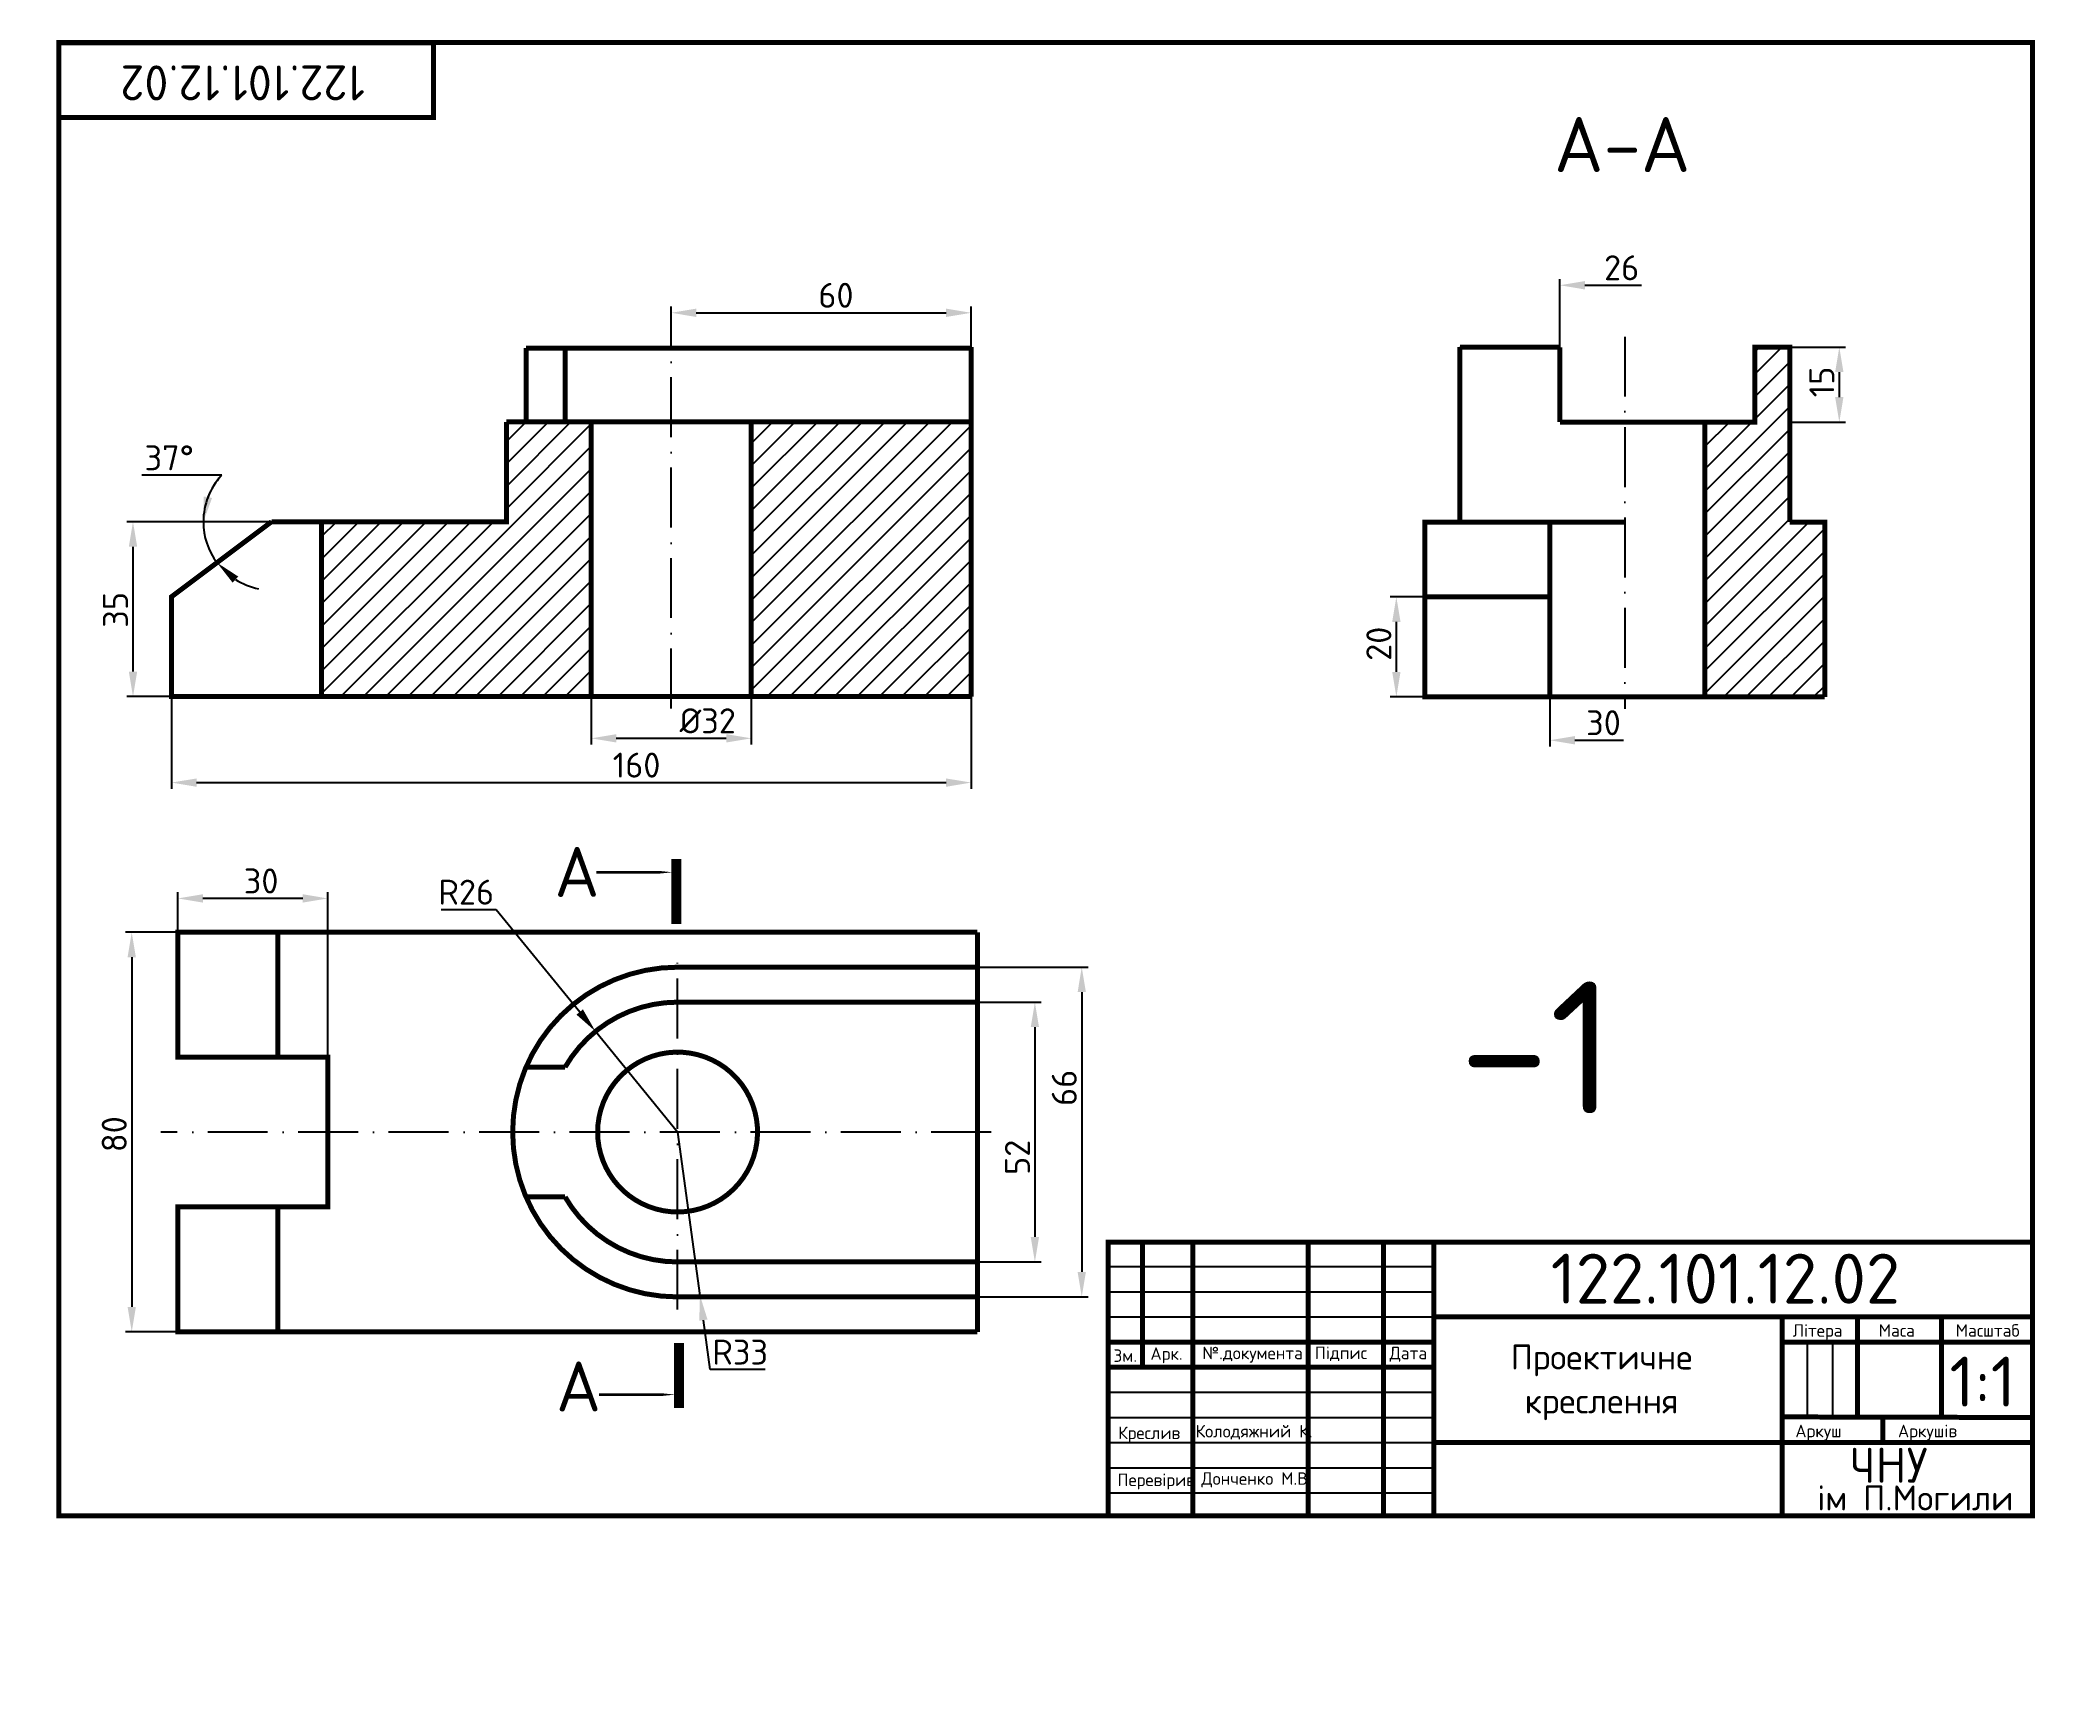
# Model space of a CAD drawing. Header units: millimetres. Extents: x 16 to 416, y -28 to 301.
import ezdxf
from ezdxf.enums import TextEntityAlignment as Align

# ---------------------------------------------------------------- set-up
doc = ezdxf.new("R2010")
doc.units = ezdxf.units.MM
doc.header["$PDMODE"] = 34
doc.header["$PDSIZE"] = -3
doc.linetypes.add('ACAD_ISO02W100', pattern=[15, 12, -3])
doc.linetypes.add('ACAD_ISO10W100', pattern=[18, 12, -3, 0, -3])
for name, color, linetype in [('Dim', 5, 'Continuous'), ('Контур', 7, 'Continuous'), ('Осьові', 1, 'ACAD_ISO10W100'), ('Побудова', 6, 'Continuous'), ('Розміри', 5, 'Continuous')]:
    doc.layers.add(name, color=color, linetype=linetype)
doc.styles.get("Standard").update_dxf_attribs({"font": 'isocpeur.ttf'})
doc.dimstyles.new('ESKD_', dxfattribs={"dimtxt": 5, "dimasz": 5, "dimexe": 1.25, "dimexo": 0, "dimgap": 1, "dimtad": 1, "dimtoh": 1, "dimdec": 1, "dimtxsty": 'Standard', "dimcen": 2.5, "dimclrd": 256, "dimclre": 256, "dimclrt": 256, "dimadec": 0, "dimazin": 0, "dimtfac": 1, "dimtdec": 1, "dimtmove": 0, "dimatfit": 3, "dimfxl": 1, "dimtfillclr": 256, "dimlwd": -1, "dimlwe": -1, "dimarcsym": 0})
doc.dimstyles.new('ESKD_H', dxfattribs={"dimtxt": 5, "dimasz": 5, "dimexe": 1.25, "dimexo": 0, "dimgap": 1, "dimtad": 1, "dimtoh": 1, "dimdec": 1, "dimtxsty": 'Standard', "dimcen": 2.5, "dimse1": 1, "dimsd1": 1, "dimclrd": 256, "dimclre": 256, "dimclrt": 256, "dimadec": 0, "dimazin": 0, "dimtfac": 1, "dimtdec": 1, "dimtmove": 0, "dimatfit": 3, "dimfxl": 1, "dimarcsym": 0})

# ---------------------------------------------------------------- blocks, each defined once
blk = doc.blocks.new('*D1')
at = {"layer": 'Defpoints', "color": 0, "transparency": 16777216}
for p in [(42.59, 169.21), (202.59, 169.21), (202.59, 152)]:
    blk.add_point(p, dxfattribs=at)
at = {"layer": 'Розміри', "transparency": 16777216}
for p, q in [((42.59, 169.21), (42.59, 150.75)), ((202.59, 169.21), (202.59, 150.75)), ((47.59, 152), (197.59, 152))]:
    blk.add_line(p, q, dxfattribs=at)
for points in [[(47.59, 152.83), (47.59, 151.16), (42.59, 152)], [(197.59, 152.83), (197.59, 151.16), (202.59, 152)]]:
    blk.add_solid(points, dxfattribs=at)
at = {"layer": 'Розміри', "transparency": 16777216, "insert": (135.64, 155.5), "char_height": 5, "attachment_point": 5}
blk.add_mtext('160', dxfattribs=at)
blk = doc.blocks.new('*D2')
at = {"layer": 'Defpoints', "color": 0, "transparency": 16777216}
for p in [(62.59, 204.21), (34.87, 169.21), (62.59, 169.21)]:
    blk.add_point(p, dxfattribs=at)
at = {"layer": 'Розміри', "transparency": 16777216}
for p, q in [((62.59, 204.21), (33.62, 204.21)), ((34.87, 199.21), (34.87, 174.21)), ((62.59, 169.21), (33.62, 169.21))]:
    blk.add_line(p, q, dxfattribs=at)
for points in [[(34.04, 199.21), (35.71, 199.21), (34.87, 204.21)], [(34.04, 174.21), (35.71, 174.21), (34.87, 169.21)]]:
    blk.add_solid(points, dxfattribs=at)
at = {"layer": 'Розміри', "transparency": 16777216, "insert": (31.37, 186.58), "char_height": 5, "attachment_point": 5, "rotation": 90}
blk.add_mtext('35', dxfattribs=at)
blk = doc.blocks.new('*D3')
at = {"layer": 'Defpoints', "color": 0, "transparency": 16777216}
for p in [(202.59, 246.04), (142.59, 239.21), (202.59, 239.21)]:
    blk.add_point(p, dxfattribs=at)
at = {"layer": 'Розміри', "transparency": 16777216}
for p, q in [((142.59, 239.21), (142.59, 247.29)), ((147.59, 246.04), (197.59, 246.04)), ((202.59, 239.21), (202.59, 247.29))]:
    blk.add_line(p, q, dxfattribs=at)
for points in [[(147.59, 246.87), (147.59, 245.2), (142.59, 246.04)], [(197.59, 246.87), (197.59, 245.2), (202.59, 246.04)]]:
    blk.add_solid(points, dxfattribs=at)
at = {"layer": 'Розміри', "transparency": 16777216, "insert": (175.54, 249.54), "char_height": 5, "attachment_point": 5}
blk.add_mtext('60', dxfattribs=at)
blk = doc.blocks.new('*D4')
at = {"layer": 'Defpoints', "color": 0, "transparency": 16777216}
for p in [(287.68, 189.16), (293.4, 189.16), (293.4, 169.16)]:
    blk.add_point(p, dxfattribs=at)
at = {"layer": 'Розміри', "transparency": 16777216}
for p, q in [((293.4, 189.16), (286.43, 189.16)), ((287.68, 174.16), (287.68, 184.16)), ((293.4, 169.16), (286.43, 169.16))]:
    blk.add_line(p, q, dxfattribs=at)
for points in [[(286.85, 184.16), (288.52, 184.16), (287.68, 189.16)], [(286.85, 174.16), (288.52, 174.16), (287.68, 169.16)]]:
    blk.add_solid(points, dxfattribs=at)
at = {"layer": 'Розміри', "transparency": 16777216, "insert": (284.18, 179.79), "char_height": 5, "attachment_point": 5, "rotation": 90}
blk.add_mtext('20', dxfattribs=at)
blk = doc.blocks.new('*D5')
at = {"layer": 'Defpoints', "color": 0, "transparency": 16777216}
for p in [(203.85, 108.05), (203.85, 56.05), (215.35, 56.05)]:
    blk.add_point(p, dxfattribs=at)
at = {"layer": 'Розміри', "transparency": 16777216}
for p, q in [((203.85, 108.05), (216.6, 108.05)), ((215.35, 103.05), (215.35, 61.05)), ((203.85, 56.05), (216.6, 56.05))]:
    blk.add_line(p, q, dxfattribs=at)
for points in [[(214.52, 103.05), (216.18, 103.05), (215.35, 108.05)], [(214.52, 61.05), (216.18, 61.05), (215.35, 56.05)]]:
    blk.add_solid(points, dxfattribs=at)
at = {"layer": 'Розміри', "transparency": 16777216, "insert": (211.85, 76.99), "char_height": 5, "attachment_point": 5, "rotation": 90}
blk.add_mtext('52', dxfattribs=at)
blk = doc.blocks.new('*D6')
at = {"layer": 'Defpoints', "color": 0, "transparency": 16777216}
for p in [(43.85, 128.81), (43.85, 122.05), (73.85, 97.05)]:
    blk.add_point(p, dxfattribs=at)
at = {"layer": 'Розміри', "transparency": 16777216}
for p, q in [((43.85, 122.05), (43.85, 130.06)), ((68.85, 128.81), (48.85, 128.81)), ((73.85, 97.05), (73.85, 130.06))]:
    blk.add_line(p, q, dxfattribs=at)
for points in [[(48.85, 129.65), (48.85, 127.98), (43.85, 128.81)], [(68.85, 129.65), (68.85, 127.98), (73.85, 128.81)]]:
    blk.add_solid(points, dxfattribs=at)
at = {"layer": 'Розміри', "transparency": 16777216, "insert": (60.51, 132.31), "char_height": 5, "attachment_point": 5}
blk.add_mtext('30', dxfattribs=at)
blk = doc.blocks.new('*D7')
at = {"layer": 'Defpoints', "color": 0, "transparency": 16777216}
for p in [(203.85, 115.05), (203.85, 49.05), (224.73, 49.05)]:
    blk.add_point(p, dxfattribs=at)
at = {"layer": 'Розміри', "transparency": 16777216}
for p, q in [((203.85, 115.05), (225.98, 115.05)), ((224.73, 110.05), (224.73, 54.05)), ((203.85, 49.05), (225.98, 49.05))]:
    blk.add_line(p, q, dxfattribs=at)
for points in [[(223.9, 110.05), (225.56, 110.05), (224.73, 115.05)], [(223.9, 54.05), (225.56, 54.05), (224.73, 49.05)]]:
    blk.add_solid(points, dxfattribs=at)
at = {"layer": 'Розміри', "transparency": 16777216, "insert": (221.23, 90.9), "char_height": 5, "attachment_point": 5, "rotation": 90}
blk.add_mtext('66', dxfattribs=at)
blk = doc.blocks.new('*D8')
at = {"layer": 'Defpoints', "color": 0, "transparency": 16777216}
for p in [(143.85, 82.05), (148.33, 49.36)]:
    blk.add_point(p, dxfattribs=at)
at = {"layer": 'Розміри', "transparency": 16777216}
for p, q in [((143.85, 82.05), (148.33, 49.36)), ((150.37, 34.5), (149.01, 44.41)), ((161.37, 34.5), (150.37, 34.5))]:
    blk.add_line(p, q, dxfattribs=at)
blk.add_solid([(149.84, 44.52), (148.19, 44.29), (148.33, 49.36)], dxfattribs=at)
at = {"layer": 'Розміри', "transparency": 16777216, "insert": (156.37, 38), "char_height": 5, "attachment_point": 5}
blk.add_mtext('R33', dxfattribs=at)
blk = doc.blocks.new('*D9')
at = {"layer": 'Defpoints', "color": 0, "transparency": 16777216}
for p in [(127.42, 102.2), (143.85, 82.05)]:
    blk.add_point(p, dxfattribs=at)
at = {"layer": 'Розміри', "transparency": 16777216}
for p, q in [((96.55, 126.57), (107.55, 126.57)), ((107.55, 126.57), (124.26, 106.08)), ((143.85, 82.05), (127.42, 102.2))]:
    blk.add_line(p, q, dxfattribs=at)
blk.add_solid([(124.91, 106.6), (123.62, 105.55), (127.42, 102.2)], dxfattribs=at)
at = {"layer": 'Розміри', "transparency": 16777216, "insert": (101.55, 130.07), "char_height": 5, "attachment_point": 5}
blk.add_mtext('R26', dxfattribs=at)
blk = doc.blocks.new('*D10')
at = {"layer": 'Defpoints', "color": 0, "linetype": 'ACAD_ISO02W100', "transparency": 16777216}
for p in [(126.59, 169.21), (158.59, 169.21), (158.59, 160.86)]:
    blk.add_point(p, dxfattribs=at)
at = {"layer": 'Розміри', "transparency": 16777216}
for p, q in [((126.59, 169.21), (126.59, 159.61)), ((158.59, 169.21), (158.59, 159.61)), ((131.59, 160.86), (153.59, 160.86))]:
    blk.add_line(p, q, dxfattribs=at)
at = {"layer": 'Розміри', "linetype": 'ACAD_ISO02W100', "transparency": 16777216}
for points in [[(131.59, 161.69), (131.59, 160.02), (126.59, 160.86)], [(153.59, 161.69), (153.59, 160.02), (158.59, 160.86)]]:
    blk.add_solid(points, dxfattribs=at)
at = {"layer": 'Розміри', "linetype": 'ACAD_ISO02W100', "transparency": 16777216, "insert": (149.89, 164.36), "char_height": 5, "attachment_point": 5}
blk.add_mtext('%%C32', dxfattribs=at)
blk = doc.blocks.new('*D11')
at = {"layer": 'Defpoints', "color": 0, "linetype": 'ACAD_ISO02W100', "transparency": 16777216}
for p in [(27.51, 204.21), (62.59, 204.21), (72.59, 204.21), (50.19, 198.53), (42.59, 189.21)]:
    blk.add_point(p, dxfattribs=at)
at = {"layer": 'Розміри', "transparency": 16777216}
blk.add_line((52.62, 213.51), (36.62, 213.51), dxfattribs=at)
for start, end in [(136.9841, 180), (137.7483, 158.8742), (180, 216.8699), (237.9957, 259.1216)]:
    blk.add_arc((62.59, 204.21), 13.64, start, end, dxfattribs=at)
at = {"layer": 'Розміри', "linetype": 'ACAD_ISO02W100', "transparency": 16777216}
for points in [[(50.69, 208.97), (49.05, 209.27), (48.95, 204.21)], [(54.8, 192.03), (55.93, 193.25), (51.68, 196.02)]]:
    blk.add_solid(points, dxfattribs=at)
at = {"layer": 'Розміри', "linetype": 'ACAD_ISO02W100', "transparency": 16777216, "insert": (42.12, 217.01), "char_height": 5, "attachment_point": 5}
blk.add_mtext('37°', dxfattribs=at)
blk = doc.blocks.new('*D12')
at = {"layer": 'Defpoints', "color": 0, "transparency": 16777216}
for p in [(43.85, 122.05), (34.62, 42.05), (43.85, 42.05)]:
    blk.add_point(p, dxfattribs=at)
at = {"layer": 'Розміри', "transparency": 16777216}
for p, q in [((43.85, 122.05), (33.37, 122.05)), ((34.62, 117.05), (34.62, 47.05)), ((43.85, 42.05), (33.37, 42.05))]:
    blk.add_line(p, q, dxfattribs=at)
for points in [[(33.79, 117.05), (35.45, 117.05), (34.62, 122.05)], [(33.79, 47.05), (35.45, 47.05), (34.62, 42.05)]]:
    blk.add_solid(points, dxfattribs=at)
at = {"layer": 'Розміри', "transparency": 16777216, "insert": (31.12, 81.62), "char_height": 5, "attachment_point": 5, "rotation": 90}
blk.add_mtext('80', dxfattribs=at)
blk = doc.blocks.new('*D13')
at = {"layer": 'Defpoints', "color": 0, "transparency": 16777216}
for p in [(366.4, 239.16), (366.4, 224.16), (376.32, 224.16)]:
    blk.add_point(p, dxfattribs=at)
at = {"layer": 'Розміри', "transparency": 16777216}
for p, q in [((366.4, 239.16), (377.57, 239.16)), ((376.32, 234.16), (376.32, 229.16)), ((366.4, 224.16), (377.57, 224.16))]:
    blk.add_line(p, q, dxfattribs=at)
for points in [[(375.49, 234.16), (377.15, 234.16), (376.32, 239.16)], [(375.49, 229.16), (377.15, 229.16), (376.32, 224.16)]]:
    blk.add_solid(points, dxfattribs=at)
at = {"layer": 'Розміри', "transparency": 16777216, "insert": (372.82, 232.19), "char_height": 5, "attachment_point": 5, "rotation": 90}
blk.add_mtext('15', dxfattribs=at)
blk = doc.blocks.new('*D14')
at = {"layer": 'Defpoints', "color": 0, "transparency": 16777216}
for p in [(320.4, 251.55), (320.4, 239.14), (346.4, 224.16)]:
    blk.add_point(p, dxfattribs=at)
at = {"layer": 'Розміри', "lineweight": -2, "transparency": 16777216}
for p, q in [((320.4, 239.14), (320.4, 252.8)), ((325.4, 251.55), (336.76, 251.55))]:
    blk.add_line(p, q, dxfattribs=at)
at = {"layer": 'Розміри', "transparency": 16777216}
blk.add_solid([(325.4, 252.38), (325.4, 250.71), (320.4, 251.55)], dxfattribs=at)
at = {"layer": 'Розміри', "transparency": 16777216, "insert": (332.76, 255.05), "char_height": 5, "attachment_point": 5}
blk.add_mtext('26', dxfattribs=at)
blk = doc.blocks.new('*D15')
at = {"layer": 'Defpoints', "color": 0, "transparency": 16777216}
for p in [(318.4, 169.16), (348.4, 169.16), (318.4, 160.48)]:
    blk.add_point(p, dxfattribs=at)
at = {"layer": 'Розміри', "lineweight": -2, "transparency": 16777216}
for p, q in [((318.4, 169.16), (318.4, 159.23)), ((323.4, 160.48), (333.13, 160.48))]:
    blk.add_line(p, q, dxfattribs=at)
at = {"layer": 'Розміри', "transparency": 16777216}
blk.add_solid([(323.4, 161.31), (323.4, 159.64), (318.4, 160.48)], dxfattribs=at)
at = {"layer": 'Розміри', "transparency": 16777216, "insert": (329.13, 163.98), "char_height": 5, "attachment_point": 5}
blk.add_mtext('30', dxfattribs=at)

msp = doc.modelspace()

# ---------------------------------------------------------------- hatches: boundary and pattern name
at = {"layer": 'Контур'}
h = msp.add_hatch(dxfattribs=at)
h.set_pattern_fill('ANSI31', color=256)
h.set_pattern_definition([(45, (-15, -32.9043), (-2.245064, 2.245064), [])])
h.paths.add_polyline_path([(373.4, 204.16), (366.4, 204.16), (366.4, 239.16), (359.4, 239.16), (359.4, 224.16), (349.4, 224.16), (349.4, 169.16), (373.4, 169.16)])
h.paths.add_polyline_path([(380.86, -8.31), (398.86, -8.31), (398.86, 6.69), (380.86, 6.69)], flags=9)
h.paths.add_polyline_path([(68.05, 264.4), (16.25, 264.4), (16.25, 253.9), (68.05, 253.9)], flags=9)
h.paths.add_polyline_path([(355.65, -27.85), (394.15, -27.85), (394.15, -20.35), (355.65, -20.35)], flags=9)
h.paths.add_polyline_path([(361.69, -22.79), (381.99, -22.79), (381.99, -12.29), (361.69, -12.29)], flags=9)
h.paths.add_polyline_path([(372.24, -13.51), (386.11, -13.51), (386.11, -8.64), (372.24, -8.64)], flags=9)
h.paths.add_polyline_path([(351.49, -13.51), (362.86, -13.51), (362.86, -8.64), (351.49, -8.64)], flags=9)
h.paths.add_polyline_path([(383.39, 7.55), (398.64, 7.55), (398.64, 11.3), (383.39, 11.3)], flags=9)
h.paths.add_polyline_path([(368.33, 7.55), (377.33, 7.55), (377.33, 11.3), (368.33, 11.3)], flags=9)
h.paths.add_polyline_path([(350.91, 6.61), (363.04, 6.61), (363.04, 11.49), (350.91, 11.49)], flags=9)
h.paths.add_polyline_path([(297, -9.93), (330.5, -9.93), (330.5, -2.43), (297, -2.43)], flags=9)
h.paths.add_polyline_path([(292.12, -1.51), (335.37, -1.51), (335.37, 8.24), (292.12, 8.24)], flags=9)
h.paths.add_polyline_path([(232.95, -22.56), (256.14, -22.56), (256.14, -18.25), (232.95, -18.25)], flags=9)
h.paths.add_polyline_path([(231.88, -12.62), (255.63, -12.62), (255.63, -8.87), (231.88, -8.87)], flags=9)
h.paths.add_polyline_path([(216.06, -23.28), (232.68, -23.28), (232.68, -18.41), (216.06, -18.41)], flags=9)
h.paths.add_polyline_path([(216.19, -13.87), (230.06, -13.87), (230.06, -9), (216.19, -9)], flags=9)
h.paths.add_polyline_path([(270.6, 2.57), (280.53, 2.57), (280.53, 6.88), (270.6, 6.88)], flags=9)
h.paths.add_polyline_path([(255.73, 3.07), (266.48, 3.07), (266.48, 6.82), (255.73, 6.82)], flags=9)
h.paths.add_polyline_path([(233.04, 2.1), (255.17, 2.1), (255.17, 6.98), (233.04, 6.98)], flags=9)
h.paths.add_polyline_path([(222.66, 1.98), (230.78, 1.98), (230.78, 6.85), (222.66, 6.85)], flags=9)
h.paths.add_polyline_path([(215.46, 2.51), (221.33, 2.51), (221.33, 6.26), (215.46, 6.26)], flags=9)
h.paths.add_polyline_path([(301.08, 12.3), (375.08, 12.3), (375.08, 27.3), (301.08, 27.3)], flags=9)
h = msp.add_hatch(dxfattribs=at)
h.set_pattern_fill('ANSI31', color=256)
h.set_pattern_definition([(45, (0, -33), (-2.245064, 2.245064), [])])
h.paths.add_polyline_path([(126.59, 169.21), (126.59, 224.21), (109.59, 224.21), (109.59, 204.21), (72.59, 204.21), (72.59, 169.21)])
h.paths.add_polyline_path([(202.59, 224.21), (158.59, 224.21), (158.59, 169.21), (202.59, 169.21)])

# ---------------------------------------------------------------- linework, layer by layer
at = {"layer": 'Dim', "linetype": 'ByBlock', "const_width": 2}
for points in [[(143.6, 136.7), (143.6, 123.7)], [(144.13, 26.83), (144.13, 39.83)]]:
    msp.add_lwpolyline(points, dxfattribs=at)
at = {"layer": 'Dim', "linetype": 'ByBlock'}
for points in [[(142.83, 134.05, 0, 2, 0), (132.9, 134.05, 0.5, 0.5, 0), (132.9, 134.05, 0.5, 0.5, 0), (127.61, 134.05, 0.5, 0.5, 0)], [(143.36, 29.49, 0, 2, 0), (133.43, 29.49, 0.5, 0.5, 0), (133.43, 29.49, 0.5, 0.5, 0), (128.15, 29.49, 0.5, 0.5, 0)]]:
    msp.add_lwpolyline(points, format="xyseb", dxfattribs=at)
at = {"layer": 'Контур'}
for p, q in [((300.4, 239.16), (320.42, 239.16)), ((366.4, 239.16), (359.4, 239.16)), ((142.59, 169.21), (126.59, 169.21)), ((236.86, 60), (236.86, 34.98)), ((246.94, 60), (246.94, 5)), ((270.02, 60), (270.02, 5)), ((285.13, 60), (285.13, 5)), ((295.21, 60), (295.21, 5)), ((230, 55.12), (295.21, 55.12)), ((230, 50.09), (295.21, 50.09)), ((230, 45.05), (295.21, 45.05)), ((415, 45.05), (295.21, 45.05)), ((364.88, 45.05), (364.88, 5)), ((379.99, 45.05), (379.99, 24.91)), ((396.78, 45.05), (396.78, 24.91)), ((230, 40.02), (295.21, 40.02)), ((415, 40.02), (364.88, 40.02)), ((369.92, 40.02), (369.92, 24.91)), ((374.96, 40.02), (374.96, 24.91)), ((230, 34.98), (295.21, 34.98)), ((230, 29.95), (295.21, 29.95)), ((230, 24.91), (295.21, 24.91)), ((415, 24.91), (364.88, 24.91)), ((385.03, 19.88), (385.03, 24.91)), ((396.78, 24.91), (396.78, 24.91)), ((230, 19.88), (295.21, 19.88)), ((415, 19.88), (295.21, 19.88)), ((230, 14.85), (295.21, 14.85)), ((230, 9.81), (295.21, 9.81))]:
    msp.add_line(p, q, dxfattribs=at)
at = {"layer": 'Контур', "const_width": 1}
for points in [[(20, 5.26), (415, 5.26), (415, 300.16), (20, 300.16)], [(20, 285.1), (95, 285.1), (95, 300.1), (20, 300.1)]]:
    msp.add_lwpolyline(points, close=True, dxfattribs=at)
for points in [[(121.34, 239.21), (121.34, 224.21)], [(202.59, 169.21), (202.59, 239.21)], [(300.4, 239.16), (320.42, 239.16)], [(300.4, 239.16), (300.4, 204.16)], [(320.4, 224.16), (320.4, 239.14)], [(366.4, 204.16), (366.4, 239.16), (359.4, 239.16), (359.4, 224.16), (349.4, 224.16)], [(113.52, 238.96), (113.52, 224.21)], [(113.52, 238.96), (202.52, 238.96)], [(109.59, 224.21), (109.59, 204.21), (62.59, 204.21)], [(126.59, 224.21), (109.59, 224.21)], [(126.59, 224.21), (126.59, 169.21)], [(126.59, 224.21), (158.59, 224.21)], [(158.59, 224.21), (158.59, 169.21)], [(158.59, 224.21), (202.59, 224.21)], [(320.4, 224.16), (349.4, 224.16)], [(349.4, 224.16), (349.4, 169.16)], [(62.59, 204.21), (42.59, 189.21), (42.59, 169.21), (62.59, 169.21)], [(72.59, 204.21), (72.59, 169.21)], [(318.4, 169.16), (293.4, 169.16), (293.4, 204.16), (318.4, 204.16), (318.4, 169.16)], [(318.4, 204.16), (333.4, 204.16)], [(366.4, 204.16), (373.4, 204.16), (373.4, 169.16)], [(293.4, 189.16), (318.4, 189.16)], [(202.59, 169.21), (62.59, 169.21)], [(318.4, 169.16), (348.4, 169.16)], [(348.4, 169.16), (373.4, 169.16)], [(63.85, 67.05), (73.85, 67.05), (73.85, 97.05), (43.85, 97.05), (43.85, 122.05), (203.85, 122.05)], [(63.85, 97.05), (63.85, 122.05)], [(203.85, 122.05), (203.85, 42.05)], [(121.34, 95.05), (113.52, 95.05)], [(203.85, 42.05), (43.85, 42.05), (43.85, 67.05), (63.85, 67.05), (63.85, 42.05)], [(415, 5), (415, 60), (230, 60), (230, 5)], [(236.86, 34.98), (236.86, 60)], [(246.94, 5), (246.94, 60)], [(270.02, 5), (270.02, 60)], [(285.13, 5), (285.13, 60)], [(295.21, 5), (295.21, 60)], [(203.85, 49.05), (143.85, 49.05)], [(295.21, 45.05), (415, 45.05)], [(364.88, 5), (364.88, 45.05)], [(379.99, 24.91), (379.99, 45.05)], [(396.78, 24.95), (396.78, 45.05)], [(230, 40.02), (295.21, 40.02)], [(415, 40.02), (364.88, 40.02)], [(230, 34.98), (295.21, 34.98)], [(364.88, 25.03), (415, 24.91)], [(385.03, 19.88), (385.03, 24.91)], [(295.21, 19.88), (415, 19.88)]]:
    msp.add_lwpolyline(points, dxfattribs=at)
for points in [[(203.85, 115.05), (143.85, 115.05, 1), (143.85, 49.05, -1.458808)], [(203.85, 108.05), (143.85, 108.05, 0.267949), (121.34, 95.05, -0.57735)], [(143.85, 66.05, 2.414214), (127.85, 82.05, 0.414214), (143.85, 66.05, -1)], [(203.85, 56.05), (143.85, 56.05, -0.267949), (121.34, 69.05), (113.52, 69.05, 2.160368)]]:
    msp.add_lwpolyline(points, format="xyb", dxfattribs=at)
at = {"layer": 'Осьові'}
for p, q in [((142.59, 166.85), (142.59, 241.79)), ((333.4, 241.25), (333.4, 166.79)), ((143.85, 46.5), (143.85, 117.06)), ((206.62, 82.05), (40.44, 82.05))]:
    msp.add_line(p, q, dxfattribs=at)
at = {"layer": 'Побудова'}
for p, q in [((117.85, 95.05), (121.34, 95.05)), ((117.85, 69.05), (121.34, 69.05))]:
    msp.add_line(p, q, dxfattribs=at)

# ---------------------------------------------------------------- texts
at = {"layer": 'Dim', "linetype": 'ByBlock'}
for p in [(119.22, 129.13), (119.54, 26.13)]:
    msp.add_text('А', height=10, dxfattribs=at).set_placement(p)
at = {"layer": 'Контур'}
msp.add_text('122.101.12.02', height=7, rotation=180, dxfattribs=at).set_placement((81.3, 295.55))
for s, height, p in [('А-А', 11, (319.24, 274.22)), ('122.101.12.02', 10, (318.58, 47.7)), ('Зм.', 2.5, (231.08, 36.04)), ('Арк.', 2.5, (238.47, 36.45)), ('№.документа', 2.5, (248.85, 36.57)), ('Підпис', 2.5, (271.36, 36.6)), ('Дата', 2.5, (286.32, 36.57)), ('1:1', 10, (398.36, 27.09)), ('Креслив', 2.5, (232, 20.59)), ('Колодяжний К.', 2.5, (247.51, 20.91)), ('Аркушів', 2.5, (388.05, 20.96)), ('ЧНУ', 7, (378.44, 11.86)), ('Перевірив', 2.5, (231.87, 11.18)), ('Донченко М.В.', 2.5, (248.67, 11.44)), ('ім П.Могили', 5, (371.9, 6.31))]:
    msp.add_text(s, height=height, dxfattribs=at).set_placement(p)
for s, height, p in [('Літера', 2.5, (371.97, 41.08)), ('Маса', 2.5, (387.83, 41.08)), ('Масштаб', 2.5, (406.01, 41.08)), ('Проектичне', 5, (328.75, 34.52)), ('креслення', 5, (328.75, 25.73)), ('Аркуш', 2.5, (372.17, 20.96))]:
    msp.add_text(s, height=height, dxfattribs=at).set_placement(p, align=Align.CENTER)
at = {"layer": 'Розміри'}
msp.add_text('-1', height=26.454, dxfattribs=at).set_placement((300.26, 85.74))

# ---------------------------------------------------------------- dimensions: what is measured, and where the dimension line sits
for base, p1, p2, dimstyle, picture, middle in [((320.4, 251.55), (346.4, 224.16), (320.4, 239.14), 'ESKD_H', '*D14', (332.76, 251.55)), ((202.59, 246.04), (142.59, 239.21), (202.59, 239.21), 'ESKD_', '*D3', (175.54, 246.04)), ((202.59, 152), (42.59, 169.21), (202.59, 169.21), 'ESKD_', '*D1', (135.64, 152)), ((318.4, 160.48), (348.4, 169.16), (318.4, 169.16), 'ESKD_H', '*D15', (329.13, 160.48)), ((43.85, 128.81), (73.85, 97.05), (43.85, 122.05), 'ESKD_', '*D6', (60.51, 128.81))]:
    dim = msp.add_linear_dim(base=base, p1=p1, p2=p2, dimstyle=dimstyle, dxfattribs=at)
    dim.commit()
    dim.dimension.update_dxf_attribs({"geometry": picture, "text_midpoint": middle, "dimtype": 160})
for base, p1, p2, angle, picture, middle in [((376.32, 224.16), (366.4, 239.16), (366.4, 224.16), 90, '*D13', (376.32, 232.19)), ((34.87, 169.21), (62.59, 204.21), (62.59, 169.21), 90, '*D2', (34.87, 186.58)), ((287.68, 189.16), (293.4, 169.16), (293.4, 189.16), 90, '*D4', (287.68, 179.79)), ((34.62, 42.05), (43.85, 122.05), (43.85, 42.05), 90, '*D12', (34.62, 81.62)), ((224.73, 49.05), (203.85, 115.05), (203.85, 49.05), 270, '*D7', (224.73, 90.9)), ((215.35, 56.05), (203.85, 108.05), (203.85, 56.05), 270, '*D5', (215.35, 76.99))]:
    dim = msp.add_linear_dim(base=base, p1=p1, p2=p2, angle=angle, dimstyle='ESKD_', dxfattribs=at)
    dim.commit()
    dim.dimension.update_dxf_attribs({"geometry": picture, "text_midpoint": middle, "dimtype": 160})
at = {"layer": 'Розміри', "linetype": 'ACAD_ISO02W100'}
dim = msp.add_angular_dim_2l(base=(50.19, 198.53), line1=((72.59, 204.21), (27.51, 204.21)), line2=((62.59, 204.21), (42.59, 189.21)), dimstyle='ESKD_', dxfattribs=at)
dim.commit()
dim.dimension.update_dxf_attribs({"geometry": '*D11', "text_midpoint": (42.12, 217.01)})
dim = msp.add_linear_dim(base=(158.59, 160.86), p1=(126.59, 169.21), p2=(158.59, 169.21), text='%%C<>', dimstyle='ESKD_', dxfattribs=at)
dim.commit()
dim.dimension.update_dxf_attribs({"geometry": '*D10', "text_midpoint": (149.89, 160.86), "dimtype": 160})
at = {"layer": 'Розміри'}
dim = msp.add_radius_dim(center=(143.85, 82.05), mpoint=(127.42, 102.2), dimstyle='ESKD_', dxfattribs=at)
dim.commit()
dim.dimension.update_dxf_attribs({"geometry": '*D9', "text_midpoint": (101.55, 126.57), "dimtype": 164})
dim = msp.add_radius_dim(center=(143.85, 82.05), mpoint=(148.33, 49.36), dimstyle='ESKD_', dxfattribs=at)
dim.commit()
dim.dimension.update_dxf_attribs({"geometry": '*D8', "text_midpoint": (156.37, 38)})

doc.saveas('drawing.dxf')
